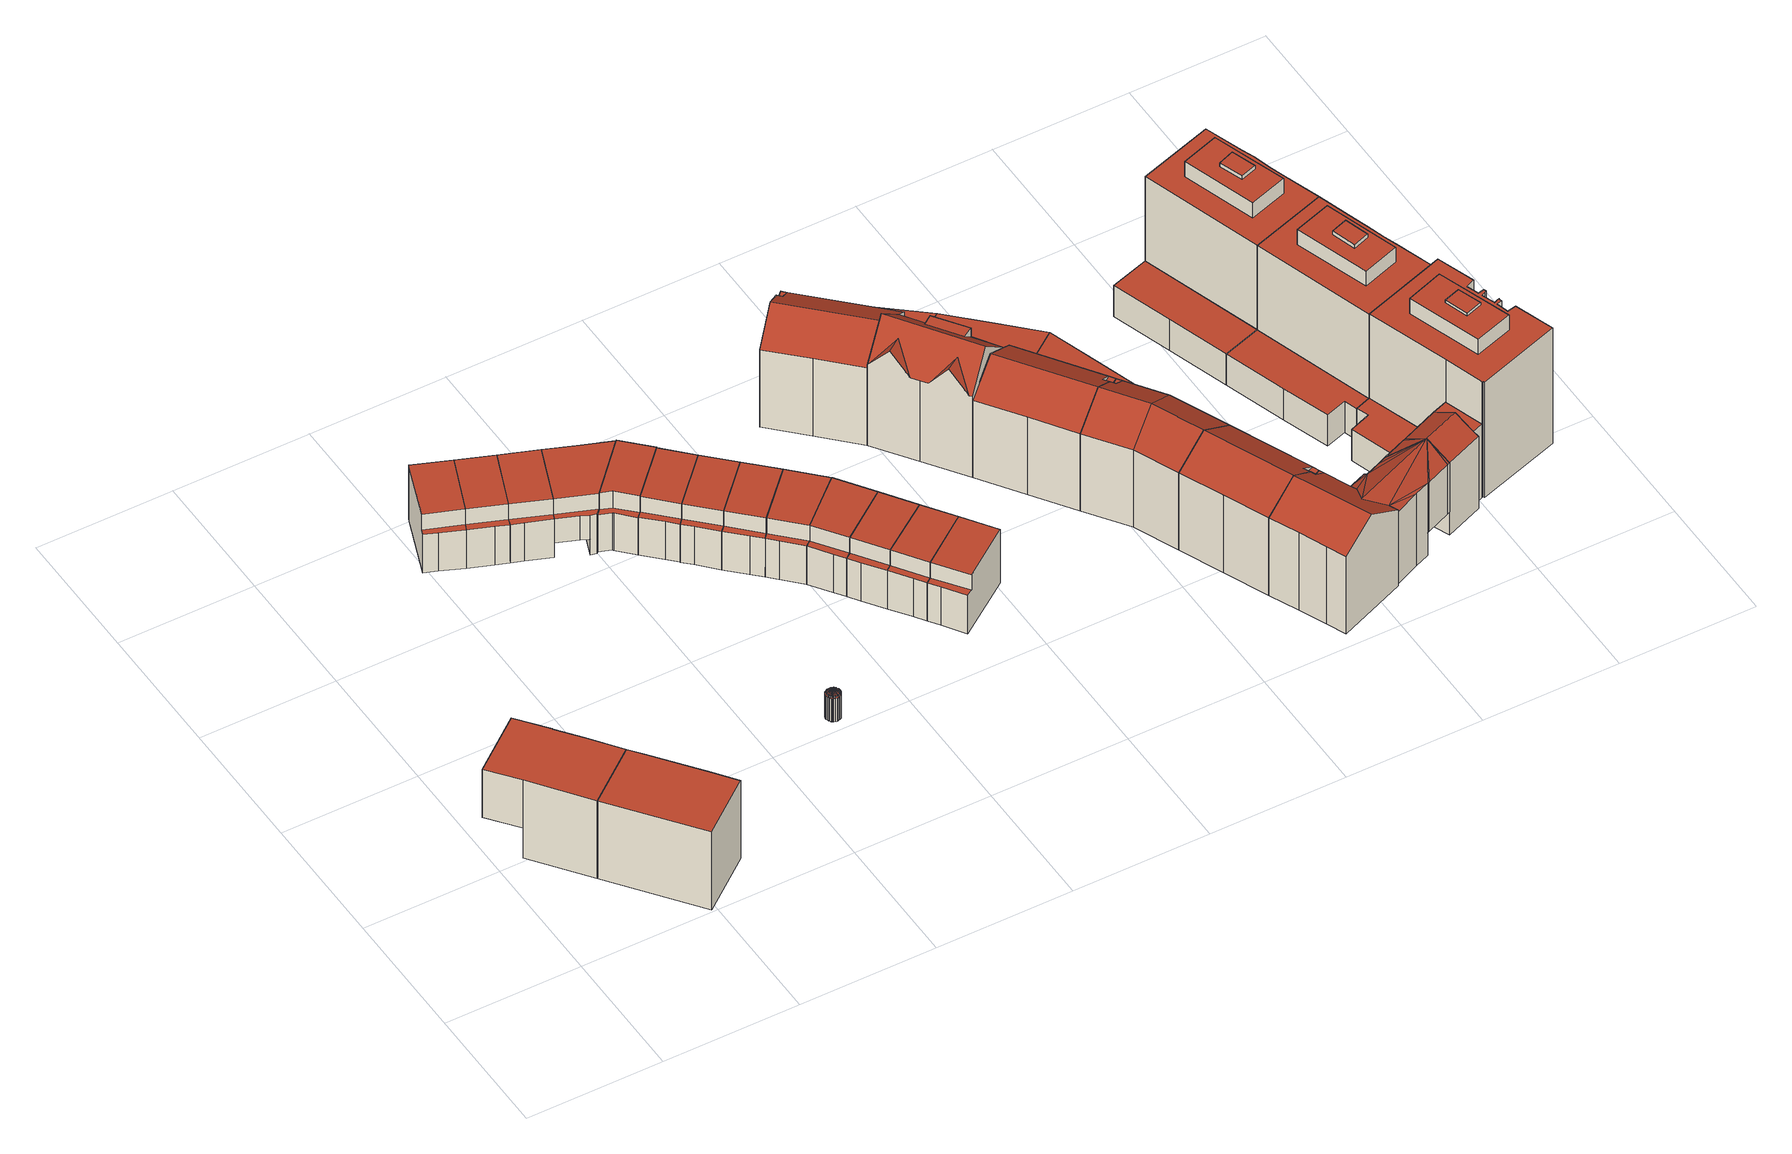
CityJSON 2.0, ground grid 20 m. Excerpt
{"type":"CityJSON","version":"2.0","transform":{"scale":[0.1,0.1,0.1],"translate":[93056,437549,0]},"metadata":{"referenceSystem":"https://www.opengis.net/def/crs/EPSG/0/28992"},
"CityObjects":{
"building1":{"type":"Building","attributes":{"measuredHeight":13.64,"yearOfConstruction":1955,"LAAGSTE_BOUWLAAG":"-1","AANTAL_BOUWLAGEN":"5","AANTAL_ADRESSEN":"7","WIJK":"Rotterdam Centrum","PANDSOORT":"Tussenpand","BUURT":"Stadsdriehoek","HOOGSTE_BOUWLAAG":"3"},"address":[{"CountryName":"Nederland","LocalityName":"Rotterdam","ThoroughfareNumber":"22-24","ThoroughfareName":"Botersloot","PostalCode":"3011HG"}],"geometry":[{"type":"Solid","lod":"2","boundaries":[[[[0,1,2,3]],[[4,5,6,7]],[[1,8,6,5,9]],[[9,10,2,1]],[[3,2,10,11]],[[12,8,1,0]],[[13,14,12,0,15]],[[7,16,17,4]],[[16,14,13,17]],[[0,3,11,15]],[[13,15,11,10,9,5,4,17]],[[8,12,14,16,7,6]]]],"semantics":{"surfaces":[{"type":"OuterCeilingSurface"},{"type":"WallSurface"},{"type":"RoofSurface"},{"type":"GroundSurface"}],"values":[[0,1,1,1,1,1,1,1,1,1,2,3]]}}]},
"building2":{"type":"Building","attributes":{"measuredHeight":13.65,"yearOfConstruction":1955,"LAAGSTE_BOUWLAAG":"-1","AANTAL_BOUWLAGEN":"5","AANTAL_ADRESSEN":"10","WIJK":"Rotterdam Centrum","PANDSOORT":"Kop van een rij","BUURT":"Stadsdriehoek","HOOGSTE_BOUWLAAG":"3"},"address":[{"CountryName":"Nederland","LocalityName":"Rotterdam","ThoroughfareNumber":"26-28","ThoroughfareName":"Botersloot","PostalCode":"3011HG"}],"geometry":[{"type":"Solid","lod":"2","boundaries":[[[[6,7,18,19,20,21]],[[22,23,21,20]],[[23,5,6,21]],[[7,6,5,4]],[[20,19,24,22]],[[19,18,25,24]],[[18,7,4,25]],[[22,24,25,4,5,23]]]],"semantics":{"surfaces":[{"type":"GroundSurface"},{"type":"WallSurface"},{"type":"RoofSurface"}],"values":[[0,1,1,1,1,1,1,2]]}}]},
"building3":{"type":"Building","attributes":{"measuredHeight":9.38,"yearOfConstruction":1954,"LAAGSTE_BOUWLAAG":"-1","AANTAL_BOUWLAGEN":"4","AANTAL_ADRESSEN":"2","WIJK":"Rotterdam Centrum","PANDSOORT":"Tussenpand","BUURT":"Stadsdriehoek","HOOGSTE_BOUWLAAG":"2"},"address":[{"CountryName":"Nederland","LocalityName":"Rotterdam","ThoroughfareNumber":"29-29","ThoroughfareName":"Pannekoekstraat","PostalCode":"3011LC"}],"geometry":[{"type":"Solid","lod":"2","boundaries":[[[[26,27,28,29,30,31]],[[32,33,34,35]],[[28,32,35,29]],[[30,36,37,31]],[[38,39,40,34,33,41]],[[36,40,39,37]],[[26,38,41,27]],[[26,31,37,39,38]],[[41,33,32,28,27]],[[36,30,29,35,34,40]]]],"semantics":{"surfaces":[{"type":"WallSurface"},{"type":"RoofSurface"},{"type":"GroundSurface"}],"values":[[0,0,0,0,0,0,0,1,1,2]]}}]},
"building4":{"type":"Building","attributes":{"measuredHeight":9.39,"yearOfConstruction":1954,"LAAGSTE_BOUWLAAG":"-1","AANTAL_BOUWLAGEN":"4","AANTAL_ADRESSEN":"2","WIJK":"Rotterdam Centrum","PANDSOORT":"Tussenpand","BUURT":"Stadsdriehoek","HOOGSTE_BOUWLAAG":"2"},"address":[{"CountryName":"Nederland","LocalityName":"Rotterdam","ThoroughfareNumber":"31-31","ThoroughfareName":"Pannekoekstraat","PostalCode":"3011LC"}],"geometry":[{"type":"Solid","lod":"2","boundaries":[[[[42,28,29,43]],[[44,42,43,45]],[[46,47,44,45,48,49]],[[26,31,30,29,28,27]],[[48,30,31,49]],[[46,26,27,47]],[[27,28,42,44,47]],[[49,31,26,46]],[[43,29,30,48,45]]]],"semantics":{"surfaces":[{"type":"WallSurface"},{"type":"RoofSurface"},{"type":"GroundSurface"}],"values":[[0,0,0,0,0,0,1,1,2]]}}]},
"building5":{"type":"Building","attributes":{"measuredHeight":9.4,"yearOfConstruction":1954,"LAAGSTE_BOUWLAAG":"-1","AANTAL_BOUWLAGEN":"4","AANTAL_ADRESSEN":"2","WIJK":"Rotterdam Centrum","PANDSOORT":"Tussenpand","BUURT":"Stadsdriehoek","HOOGSTE_BOUWLAAG":"2"},"address":[{"CountryName":"Nederland","LocalityName":"Rotterdam","ThoroughfareNumber":"33-33","ThoroughfareName":"Pannekoekstraat","PostalCode":"3011LC"}],"geometry":[{"type":"Solid","lod":"2","boundaries":[[[[50,51,52,53,54,55]],[[56,44,45,57]],[[51,56,57,52]],[[53,48,49,54]],[[46,49,48,45,44,47]],[[55,46,47,50]],[[54,49,46,55]],[[44,56,51,50,47]],[[48,53,52,57,45]]]],"semantics":{"surfaces":[{"type":"WallSurface"},{"type":"RoofSurface"},{"type":"GroundSurface"}],"values":[[0,0,0,0,0,0,1,1,2]]}}]},
"building6":{"type":"Building","attributes":{"measuredHeight":4.77,"yearOfConstruction":2014,"LAAGSTE_BOUWLAAG":"0","AANTAL_BOUWLAGEN":"1","AANTAL_ADRESSEN":"1","WIJK":"Rotterdam Centrum","PANDSOORT":"Vrijstaand","BUURT":"Stadsdriehoek","HOOGSTE_BOUWLAAG":"0"},"address":[{"CountryName":"Nederland","LocalityName":"Rotterdam","ThoroughfareNumber":"29","ThoroughfareName":"Prinsenhof","PostalCode":"3011HR"}],"geometry":[{"type":"Solid","lod":"2","boundaries":[[[[58,59,60,61]],[[62,63,64,65]],[[66,67,68,69]],[[70,71,72,73]],[[71,74,75,72]],[[76,77,78,79]],[[80,81,82,83]],[[84,76,79,85]],[[86,87,88,89]],[[90,91,92,93]],[[94,95,96,97]],[[95,98,99,96]],[[100,101,102,103]],[[104,105,106,107]],[[108,109,110,111]],[[112,113,114,115]],[[116,117,118,119]],[[120,121,122,123]],[[124,108,111,125]],[[126,127,128,129]],[[130,131,132,133]],[[134,135,136,137]],[[135,138,139,136]],[[138,140,141,139]],[[140,142,143,141]],[[113,144,145,114]],[[101,116,119,102]],[[127,100,103,128]],[[117,134,137,118]],[[144,126,129,145]],[[146,120,123,147]],[[148,149,150,151]],[[149,143,142,150]],[[121,112,115,122]],[[152,148,151,153]],[[154,155,156,157]],[[158,159,160,161]],[[162,163,164,165]],[[159,166,167,160]],[[168,158,161,169]],[[170,168,169,171]],[[163,172,173,164]],[[109,130,133,110]],[[155,174,175,156]],[[105,124,125,106]],[[59,94,97,60]],[[98,104,107,99]],[[176,70,73,177]],[[131,178,179,132]],[[180,86,89,181]],[[87,182,183,88]],[[184,58,61,185]],[[91,180,181,92]],[[74,186,187,75]],[[81,84,85,82]],[[188,90,93,189]],[[178,62,65,179]],[[67,176,177,68]],[[182,184,185,183]],[[190,80,83,191]],[[186,188,189,187]],[[63,190,191,64]],[[77,66,69,78]],[[147,192,193,146]],[[192,162,165,193]],[[194,152,153,195]],[[196,197,198,199]],[[174,194,195,175]],[[166,154,157,167]],[[197,200,201,198]],[[200,170,171,201]],[[172,196,199,173]],[[115,114,202]],[[137,136,202]],[[119,118,202]],[[128,103,202]],[[129,128,202]],[[114,145,202]],[[162,192,202]],[[103,102,202]],[[139,141,202]],[[141,143,202]],[[122,115,202]],[[147,123,202]],[[136,139,202]],[[145,129,202]],[[118,137,202]],[[191,83,82,85,79,78,69,68,177,73,72,75,187,189,93,92,181,89,88,183,185,61,60,97,96,99,107,106,125,111,110,133,132,179,65,64],[142,140,138,135,134,117,116,101,100,127,126,144,113,112,121,120,146,193,165,164,173,199,198,201,171,169,161,160,167,157,156,175,195,153,151,150]],[[102,119,202]],[[149,148,202]],[[197,196,202]],[[192,147,202]],[[163,162,202]],[[172,163,202]],[[196,172,202]],[[194,174,202]],[[123,122,202]],[[148,152,202]],[[152,194,202]],[[174,155,202]],[[155,154,202]],[[154,166,202]],[[200,197,202]],[[159,158,202]],[[168,170,202]],[[158,168,202]],[[166,159,202]],[[170,200,202]],[[143,149,202]],[[95,94,59,58,184,182,87,86,180,91,90,188,186,74,71,70,176,67,66,77,76,84,81,80,190,63,62,178,131,130,109,108,124,105,104,98]]]],"semantics":{"surfaces":[{"type":"WallSurface"},{"type":"RoofSurface"},{"type":"GroundSurface"}],"values":[[0,0,0,0,0,0,0,0,0,0,0,0,0,0,0,0,0,0,0,0,0,0,0,0,0,0,0,0,0,0,0,0,0,0,0,0,0,0,0,0,0,0,0,0,0,0,0,0,0,0,0,0,0,0,0,0,0,0,0,0,0,0,0,0,0,0,0,0,0,0,0,0,1,1,1,1,1,1,1,1,1,1,1,1,1,1,1,1,1,1,1,1,1,1,1,1,1,1,1,1,1,1,1,1,1,1,1,1,1,2]]}}]},
"building7":{"type":"Building","attributes":{"measuredHeight":9.79,"yearOfConstruction":1954,"LAAGSTE_BOUWLAAG":"-1","AANTAL_BOUWLAGEN":"4","AANTAL_ADRESSEN":"2","WIJK":"Rotterdam Centrum","PANDSOORT":"Tussenpand","BUURT":"Stadsdriehoek","HOOGSTE_BOUWLAAG":"2"},"address":[{"CountryName":"Nederland","LocalityName":"Rotterdam","ThoroughfareNumber":"35-37","ThoroughfareName":"Pannekoekstraat","PostalCode":"3011LC"}],"geometry":[{"type":"Solid","lod":"2","boundaries":[[[[203,204,205,206,207,208]],[[209,210,207,206]],[[50,55,54,205,204]],[[51,50,204,203]],[[211,212,213,214,215,216]],[[213,209,206,217,214]],[[54,217,206,205]],[[207,210,212,211,218]],[[218,219,208,207]],[[219,51,203,208]],[[50,216,215,55]],[[219,218,211,216,50,51]],[[54,55,215,214,217]],[[210,209,213,212]]]],"semantics":{"surfaces":[{"type":"OuterCeilingSurface"},{"type":"WallSurface"},{"type":"RoofSurface"},{"type":"GroundSurface"}],"values":[[0,1,1,1,1,1,1,1,1,1,1,2,2,3]]}}]},
"building8":{"type":"Building","attributes":{"measuredHeight":9.39,"yearOfConstruction":1954,"LAAGSTE_BOUWLAAG":"-1","AANTAL_BOUWLAGEN":"4","AANTAL_ADRESSEN":"1","WIJK":"Rotterdam Centrum","PANDSOORT":"Tussenpand","BUURT":"Stadsdriehoek","HOOGSTE_BOUWLAAG":"2"},"address":[{"CountryName":"Nederland","LocalityName":"Rotterdam","ThoroughfareNumber":"37B","ThoroughfareName":"Pannekoekstraat","PostalCode":"3011LC"}],"geometry":[{"type":"Solid","lod":"2","boundaries":[[[[220,221,222,223,224,225]],[[226,227,228,229]],[[221,226,229,222]],[[223,230,231,224]],[[227,232,233,228]],[[234,235,236,237]],[[235,231,230,233,232,236]],[[225,234,237,220]],[[220,237,236,232,227,226,221]],[[234,225,224,231,235]],[[229,228,233,230,223,222]]]],"semantics":{"surfaces":[{"type":"WallSurface"},{"type":"RoofSurface"},{"type":"GroundSurface"}],"values":[[0,0,0,0,0,0,0,0,1,1,2]]}}]},
"building9":{"type":"Building","attributes":{"measuredHeight":9.32,"yearOfConstruction":1954,"LAAGSTE_BOUWLAAG":"-1","AANTAL_BOUWLAGEN":"4","AANTAL_ADRESSEN":"2","WIJK":"Rotterdam Centrum","PANDSOORT":"Tussenpand","BUURT":"Stadsdriehoek","HOOGSTE_BOUWLAAG":"2"},"address":[{"CountryName":"Nederland","LocalityName":"Rotterdam","ThoroughfareNumber":"39-39","ThoroughfareName":"Pannekoekstraat","PostalCode":"3011LC"}],"geometry":[{"type":"Solid","lod":"2","boundaries":[[[[238,239,223,222,240,241]],[[242,243,244,245,246,247]],[[248,240,222,249]],[[243,248,249,244]],[[245,223,239,246]],[[247,238,241,242]],[[239,238,247,246]],[[241,240,248,243,242]],[[223,245,244,249,222]]]],"semantics":{"surfaces":[{"type":"WallSurface"},{"type":"RoofSurface"},{"type":"GroundSurface"}],"values":[[0,0,0,0,0,0,1,1,2]]}}]},
"building10":{"type":"Building","attributes":{"measuredHeight":9.36,"yearOfConstruction":1954,"LAAGSTE_BOUWLAAG":"-1","AANTAL_BOUWLAGEN":"4","AANTAL_ADRESSEN":"2","WIJK":"Rotterdam Centrum","PANDSOORT":"Tussenpand","BUURT":"Stadsdriehoek","HOOGSTE_BOUWLAAG":"2"},"address":[{"CountryName":"Nederland","LocalityName":"Rotterdam","ThoroughfareNumber":"41-41","ThoroughfareName":"Pannekoekstraat","PostalCode":"3011LC"}],"geometry":[{"type":"Solid","lod":"2","boundaries":[[[[250,251,252,253,254,255]],[[255,247,242,250]],[[256,243,257,258]],[[251,256,258,252]],[[242,247,246,259,257,243]],[[253,259,246,254]],[[246,247,255,254]],[[256,251,250,242,243]],[[259,253,252,258,257]]]],"semantics":{"surfaces":[{"type":"WallSurface"},{"type":"RoofSurface"},{"type":"GroundSurface"}],"values":[[0,0,0,0,0,0,1,1,2]]}}]},
"building11":{"type":"Building","attributes":{"measuredHeight":9.36,"yearOfConstruction":1954,"LAAGSTE_BOUWLAAG":"-1","AANTAL_BOUWLAGEN":"4","AANTAL_ADRESSEN":"2","WIJK":"Rotterdam Centrum","PANDSOORT":"Tussenpand","BUURT":"Stadsdriehoek","HOOGSTE_BOUWLAAG":"2"},"address":[{"CountryName":"Nederland","LocalityName":"Rotterdam","ThoroughfareNumber":"43-43","ThoroughfareName":"Pannekoekstraat","PostalCode":"3011LC"}],"geometry":[{"type":"Solid","lod":"2","boundaries":[[[[260,261,262,263,264,265]],[[266,251,252,267]],[[261,266,267,262]],[[265,255,250,260]],[[263,253,254,264]],[[255,254,253,252,251,250]],[[250,251,266,261,260]],[[254,255,265,264]],[[253,263,262,267,252]]]],"semantics":{"surfaces":[{"type":"WallSurface"},{"type":"RoofSurface"},{"type":"GroundSurface"}],"values":[[0,0,0,0,0,0,1,1,2]]}}]},
"building12":{"type":"Building","attributes":{"measuredHeight":9.37,"yearOfConstruction":1954,"LAAGSTE_BOUWLAAG":"-1","AANTAL_BOUWLAGEN":"4","AANTAL_ADRESSEN":"2","WIJK":"Rotterdam Centrum","PANDSOORT":"Tussenpand","BUURT":"Stadsdriehoek","HOOGSTE_BOUWLAAG":"2"},"address":[{"CountryName":"Nederland","LocalityName":"Rotterdam","ThoroughfareNumber":"45-45","ThoroughfareName":"Pannekoekstraat","PostalCode":"3011LC"}],"geometry":[{"type":"Solid","lod":"2","boundaries":[[[[265,264,263,262,261,260]],[[268,261,262,269]],[[270,268,269,271]],[[272,263,264,273]],[[274,265,260,275]],[[273,274,275,270,271,272]],[[264,265,274,273]],[[260,261,268,270,275]],[[263,272,271,269,262]]]],"semantics":{"surfaces":[{"type":"WallSurface"},{"type":"RoofSurface"},{"type":"GroundSurface"}],"values":[[0,0,0,0,0,0,1,1,2]]}}]},
"building13":{"type":"Building","attributes":{"measuredHeight":9.35,"yearOfConstruction":1954,"LAAGSTE_BOUWLAAG":"-1","AANTAL_BOUWLAGEN":"4","AANTAL_ADRESSEN":"2","WIJK":"Rotterdam Centrum","PANDSOORT":"Tussenpand","BUURT":"Stadsdriehoek","HOOGSTE_BOUWLAAG":"2"},"address":[{"CountryName":"Nederland","LocalityName":"Rotterdam","ThoroughfareNumber":"47-47","ThoroughfareName":"Pannekoekstraat","PostalCode":"3011LC"}],"geometry":[{"type":"Solid","lod":"2","boundaries":[[[[274,273,272,271,270,275]],[[276,274,275,277]],[[278,272,273,279]],[[280,270,271,281]],[[282,280,281,283]],[[277,282,283,284,285,276]],[[284,278,279,285]],[[275,270,280,282,277]],[[285,279,273,274,276]],[[278,284,283,281,271,272]]]],"semantics":{"surfaces":[{"type":"WallSurface"},{"type":"RoofSurface"},{"type":"GroundSurface"}],"values":[[0,0,0,0,0,0,0,1,1,2]]}}]},
"building14":{"type":"Building","attributes":{"measuredHeight":9.36,"yearOfConstruction":1954,"LAAGSTE_BOUWLAAG":"-1","AANTAL_BOUWLAGEN":"4","AANTAL_ADRESSEN":"2","WIJK":"Rotterdam Centrum","PANDSOORT":"Tussenpand","BUURT":"Stadsdriehoek","HOOGSTE_BOUWLAAG":"2"},"address":[{"CountryName":"Nederland","LocalityName":"Rotterdam","ThoroughfareNumber":"49-49","ThoroughfareName":"Pannekoekstraat","PostalCode":"3011LC"}],"geometry":[{"type":"Solid","lod":"2","boundaries":[[[[276,285,284,283,282,277]],[[286,282,283,287]],[[288,286,287,289]],[[290,284,285,291]],[[292,276,277,293]],[[291,292,293,288,289,290]],[[285,276,292,291]],[[286,288,293,277,282]],[[284,290,289,287,283]]]],"semantics":{"surfaces":[{"type":"WallSurface"},{"type":"RoofSurface"},{"type":"GroundSurface"}],"values":[[0,0,0,0,0,0,1,1,2]]}}]},
"building15":{"type":"Building","attributes":{"measuredHeight":9.38,"yearOfConstruction":1954,"LAAGSTE_BOUWLAAG":"-1","AANTAL_BOUWLAGEN":"4","AANTAL_ADRESSEN":"2","WIJK":"Rotterdam Centrum","PANDSOORT":"Tussenpand","BUURT":"Stadsdriehoek","HOOGSTE_BOUWLAAG":"2"},"address":[{"CountryName":"Nederland","LocalityName":"Rotterdam","ThoroughfareNumber":"51-51","ThoroughfareName":"Pannekoekstraat","PostalCode":"3011LC"}],"geometry":[{"type":"Solid","lod":"2","boundaries":[[[[294,290,291,295]],[[296,288,289,297]],[[298,296,297,299]],[[289,288,293,292,291,290]],[[295,300,301,298,299,294]],[[300,292,293,301]],[[291,292,300,295]],[[296,298,301,293,288]],[[290,294,299,297,289]]]],"semantics":{"surfaces":[{"type":"WallSurface"},{"type":"RoofSurface"},{"type":"GroundSurface"}],"values":[[0,0,0,0,0,0,1,1,2]]}}]},
"building16":{"type":"Building","attributes":{"measuredHeight":9.38,"yearOfConstruction":1954,"LAAGSTE_BOUWLAAG":"-1","AANTAL_BOUWLAGEN":"4","AANTAL_ADRESSEN":"2","WIJK":"Rotterdam Centrum","PANDSOORT":"Kop van een rij","BUURT":"Stadsdriehoek","HOOGSTE_BOUWLAAG":"2"},"address":[{"CountryName":"Nederland","LocalityName":"Rotterdam","ThoroughfareNumber":"53-53","ThoroughfareName":"Pannekoekstraat","PostalCode":"3011LC"}],"geometry":[{"type":"Solid","lod":"2","boundaries":[[[[302,294,295,303]],[[304,298,299,305]],[[306,304,305,307]],[[308,300,301,309]],[[303,308,309,306,307,302]],[[299,298,301,300,295,294]],[[301,298,304,306,309]],[[295,300,308,303]],[[294,302,307,305,299]]]],"semantics":{"surfaces":[{"type":"WallSurface"},{"type":"RoofSurface"},{"type":"GroundSurface"}],"values":[[0,0,0,0,0,0,1,1,2]]}}]},
"building17":{"type":"Building","attributes":{"measuredHeight":16.68,"yearOfConstruction":1953,"LAAGSTE_BOUWLAAG":"-1","AANTAL_BOUWLAGEN":"5","AANTAL_ADRESSEN":"8","WIJK":"Rotterdam Centrum","PANDSOORT":"Tussenpand","BUURT":"Stadsdriehoek","HOOGSTE_BOUWLAAG":"3"},"address":[{"CountryName":"Nederland","LocalityName":"Rotterdam","ThoroughfareNumber":"42-44","ThoroughfareName":"Pannekoekstraat","PostalCode":"3011LH"}],"children":["building17-1","building17-2"]},
"building17-1":{"type":"BuildingPart","parents":["building17"],"geometry":[{"type":"Solid","lod":"2","boundaries":[[[[310,311,312,313]],[[314,312,311,315]],[[316,317,318,319]],[[320,314,315,321]],[[319,320,321,316]],[[316,321,315,311,310,317]],[[313,312,314,320,319,318]],[[317,310,313,318]]]],"semantics":{"surfaces":[{"type":"ClosureSurface"},{"type":"WallSurface"},{"type":"RoofSurface"},{"type":"GroundSurface"}],"values":[[0,1,1,1,1,2,3,0]]}}]},
"building17-2":{"type":"BuildingPart","parents":["building17"],"geometry":[{"type":"Solid","lod":"2","boundaries":[[[[322,318,317,323,324,325]],[[326,327,328]],[[317,310,326,323]],[[310,311,329,326]],[[329,311,312,330,331,332,333,334]],[[335,331,330,336]],[[325,335,336,322]],[[327,334,333,328]],[[326,328,333,332,324,323]],[[335,325,324,332,331]],[[329,334,327,326]],[[330,312,313,318,322,336]],[[318,313,310,317]],[[313,312,311,310]]]],"semantics":{"surfaces":[{"type":"WallSurface"},{"type":"RoofSurface"},{"type":"GroundSurface"},{"type":"ClosureSurface"}],"values":[[0,0,0,0,0,0,0,0,1,1,1,2,3,3]]}}]},
"building18":{"type":"Building","attributes":{"measuredHeight":19.31,"yearOfConstruction":1951,"LAAGSTE_BOUWLAAG":"-1","AANTAL_BOUWLAGEN":"6","AANTAL_ADRESSEN":"7","WIJK":"Rotterdam Centrum","PANDSOORT":"Tussenpand","BUURT":"Stadsdriehoek","HOOGSTE_BOUWLAAG":"4"},"address":[{"CountryName":"Nederland","LocalityName":"Rotterdam","ThoroughfareNumber":"46-48","ThoroughfareName":"Pannekoekstraat","PostalCode":"3011LH"}],"children":["building18-1","building18-2","building18-3"]},
"building18-1":{"type":"BuildingPart","parents":["building18"],"geometry":[{"type":"Solid","lod":"2","boundaries":[[[[337,338,339,340]],[[341,342,343]],[[343,342,344]],[[319,318,317,316]],[[340,345,346,337]],[[345,319,316,346]],[[347,348,349]],[[348,350,349]],[[348,343,344,350]],[[349,350,338,337,346,316,317,344,342,341,347]],[[347,341,343,348]],[[351,318,319,345,340,339,352]],[[338,350,352,339]],[[350,344,351,352]],[[344,317,318,351]]]],"semantics":{"surfaces":[{"type":"WallSurface"},{"type":"RoofSurface"},{"type":"GroundSurface"},{"type":"ClosureSurface"}],"values":[[0,0,0,0,0,0,0,0,1,1,1,2,3,3,3]]}}]},
"building18-2":{"type":"BuildingPart","parents":["building18"],"geometry":[{"type":"Solid","lod":"2","boundaries":[[[[353,317,318,354,355]],[[356,357,339,338,358]],[[344,317,353,359]],[[338,350,360,358]],[[350,344,359,360]],[[359,353,355,361,362,356,358,360]],[[339,357,363,364,354,318,351,352]],[[362,361,364,363]],[[361,355,354,364]],[[356,362,363,357]],[[339,352,350,338]],[[352,351,344,350]],[[351,318,317,344]]]],"semantics":{"surfaces":[{"type":"WallSurface"},{"type":"RoofSurface"},{"type":"GroundSurface"},{"type":"ClosureSurface"}],"values":[[0,0,0,0,0,1,2,3,3,3,3,3,3]]}}]},
"building18-3":{"type":"BuildingPart","parents":["building18"],"geometry":[{"type":"Solid","lod":"2","boundaries":[[[[365,366,367]],[[368,369,370,355,354,322]],[[371,372,373,374,375,376,377]],[[372,378,379,368,322,373]],[[380,381,362,361,366,365]],[[361,355,370,366]],[[356,362,381,382]],[[380,383,381]],[[356,382,384,375,374,357]],[[371,385,376,375,384,369,368,386,378,372]],[[383,367,366,370,369,384,382,381]],[[385,377,376]],[[386,379,378]],[[380,365,367,383]],[[386,368,379]],[[385,371,377]],[[322,354,364,363,357,374,373]],[[364,354,355,361]],[[357,363,362,356]],[[363,364,361,362]]]],"semantics":{"surfaces":[{"type":"WallSurface"},{"type":"RoofSurface"},{"type":"GroundSurface"},{"type":"ClosureSurface"}],"values":[[0,0,0,0,0,0,0,0,0,1,1,1,1,1,1,1,2,3,3,3]]}}]},
"building19":{"type":"Building","attributes":{"measuredHeight":16.82,"yearOfConstruction":1954,"LAAGSTE_BOUWLAAG":"-1","AANTAL_BOUWLAGEN":"5","AANTAL_ADRESSEN":"7","WIJK":"Rotterdam Centrum","PANDSOORT":"Tussenpand","BUURT":"Stadsdriehoek","HOOGSTE_BOUWLAAG":"3"},"address":[{"CountryName":"Nederland","LocalityName":"Rotterdam","ThoroughfareNumber":"50-52","ThoroughfareName":"Pannekoekstraat","PostalCode":"3011LH"}],"children":["building19-1","building19-2"]},
"building19-1":{"type":"BuildingPart","parents":["building19"],"geometry":[{"type":"Solid","lod":"2","boundaries":[[[[387,338,388,389]],[[390,387,389,391]],[[392,393,394,395]],[[390,391,392,395,396,397,398,399]],[[400,401,388,338,339,374]],[[402,400,374,403]],[[397,402,403,398]],[[389,394,393]],[[401,396,395,394,389,388]],[[397,396,401,400,402]],[[389,393,392,391]],[[403,374,339,404,399,398]],[[404,339,338,387]],[[399,404,387,390]]]],"semantics":{"surfaces":[{"type":"WallSurface"},{"type":"RoofSurface"},{"type":"GroundSurface"},{"type":"ClosureSurface"}],"values":[[0,0,0,0,0,0,0,0,1,1,1,2,3,3]]}}]},
"building19-2":{"type":"BuildingPart","parents":["building19"],"geometry":[{"type":"Solid","lod":"2","boundaries":[[[[390,387,404,399]],[[405,340,337,406]],[[407,405,406,408]],[[340,339,338,337]],[[408,390,399,407]],[[408,406,337,338,387,390]],[[340,405,407,399,404,339]],[[387,338,339,404]]]],"semantics":{"surfaces":[{"type":"ClosureSurface"},{"type":"WallSurface"},{"type":"RoofSurface"},{"type":"GroundSurface"}],"values":[[0,1,1,1,1,2,3,0]]}}]},
"building20":{"type":"Building","attributes":{"measuredHeight":16.84,"yearOfConstruction":1954,"LAAGSTE_BOUWLAAG":"-1","AANTAL_BOUWLAGEN":"5","AANTAL_ADRESSEN":"7","WIJK":"Rotterdam Centrum","PANDSOORT":"Tussenpand","BUURT":"Stadsdriehoek","HOOGSTE_BOUWLAAG":"3"},"address":[{"CountryName":"Nederland","LocalityName":"Rotterdam","ThoroughfareNumber":"54-56","ThoroughfareName":"Pannekoekstraat","PostalCode":"3011LJ"}],"children":["building20-1","building20-2"]},
"building20-1":{"type":"BuildingPart","parents":["building20"],"geometry":[{"type":"Solid","lod":"2","boundaries":[[[[409,410,411,412]],[[407,399,390,408]],[[413,407,408,414]],[[412,413,414,409]],[[410,409,414,408,390,415,416]],[[417,399,407,413,412,411,418]],[[416,415,417,418]],[[410,416,418,411]],[[415,390,399,417]]]],"semantics":{"surfaces":[{"type":"WallSurface"},{"type":"RoofSurface"},{"type":"GroundSurface"},{"type":"ClosureSurface"}],"values":[[0,0,0,0,1,2,3,3,3]]}}]},
"building20-2":{"type":"BuildingPart","parents":["building20"],"geometry":[{"type":"Solid","lod":"2","boundaries":[[[[411,410,419,420,421,422]],[[391,390,399,398,397,396,395,392]],[[423,397,398,424]],[[410,416,425,419]],[[421,423,424,422]],[[426,392,395,427]],[[428,425,416,415]],[[415,390,391,428]],[[426,427,428]],[[427,395,396,429,425,428]],[[396,397,423,429]],[[425,429,420,419]],[[429,423,421,420]],[[391,392,426,428]],[[417,418,411,422,424,398,399]],[[418,417,415,416]],[[417,399,390,415]],[[411,418,416,410]]]],"semantics":{"surfaces":[{"type":"WallSurface"},{"type":"RoofSurface"},{"type":"GroundSurface"},{"type":"ClosureSurface"}],"values":[[0,0,0,0,0,0,0,0,0,1,1,1,1,1,2,3,3,3]]}}]},
"building21":{"type":"Building","attributes":{"measuredHeight":16.85,"yearOfConstruction":1954,"LAAGSTE_BOUWLAAG":"-1","AANTAL_BOUWLAGEN":"5","AANTAL_ADRESSEN":"8","WIJK":"Rotterdam Centrum","PANDSOORT":"Tussenpand","BUURT":"Stadsdriehoek","HOOGSTE_BOUWLAAG":"3"},"address":[{"CountryName":"Nederland","LocalityName":"Rotterdam","ThoroughfareNumber":"58-60","ThoroughfareName":"Pannekoekstraat","PostalCode":"3011LJ"}],"children":["building21-1","building21-2"]},
"building21-1":{"type":"BuildingPart","parents":["building21"],"geometry":[{"type":"Solid","lod":"2","boundaries":[[[[430,431,432,433,434,435,436,437]],[[438,410,419,439]],[[430,438,439,431]],[[440,421,422,441]],[[435,440,441,436]],[[421,420,419,410,411,422]],[[439,442,443]],[[432,443,442,433]],[[435,434,420,421,440]],[[439,443,432,431]],[[420,434,433,442,439,419]],[[441,422,411,444,437,436]],[[444,411,410,438]],[[437,444,438,430]]]],"semantics":{"surfaces":[{"type":"WallSurface"},{"type":"RoofSurface"},{"type":"GroundSurface"},{"type":"ClosureSurface"}],"values":[[0,0,0,0,0,0,0,0,1,1,1,2,3,3]]}}]},
"building21-2":{"type":"BuildingPart","parents":["building21"],"geometry":[{"type":"Solid","lod":"2","boundaries":[[[[438,410,411,444]],[[412,411,410,409]],[[445,430,437,446]],[[447,412,409,448]],[[446,447,448,445]],[[430,445,448,409,410,438]],[[444,411,412,447,446,437]],[[430,438,444,437]]]],"semantics":{"surfaces":[{"type":"ClosureSurface"},{"type":"WallSurface"},{"type":"RoofSurface"},{"type":"GroundSurface"}],"values":[[0,1,1,1,1,2,3,0]]}}]},
"building22":{"type":"Building","attributes":{"measuredHeight":16.85,"yearOfConstruction":1954,"LAAGSTE_BOUWLAAG":"-1","AANTAL_BOUWLAGEN":"5","AANTAL_ADRESSEN":"10","WIJK":"Rotterdam Centrum","PANDSOORT":"Ingesloten hoekpand","BUURT":"Stadsdriehoek","HOOGSTE_BOUWLAAG":"3"},"address":[{"CountryName":"Nederland","LocalityName":"Rotterdam","ThoroughfareNumber":"62-66","ThoroughfareName":"Pannekoekstraat","PostalCode":"3011LJ"}],"children":["building22-1","building22-2"]},
"building22-1":{"type":"BuildingPart","parents":["building22"],"geometry":[{"type":"MultiSurface","lod":"2","boundaries":[[[449,450,451,452,453,454,455,456,457]],[[458,459,460,461]],[[462,453,463,458,461]],[[459,464,465,460]],[[466,467,451,450]],[[467,468,452,451]],[[468,463,453,452]],[[469,470,471]],[[450,449,472,466]],[[449,457,473,472]],[[474,464,475]],[[476,477,478,479,480]],[[479,481,482,480]],[[483,435,436,484]],[[481,483,484,482]],[[470,432,433,471]],[[474,477,476,465,464]],[[485,454,486,487,488]],[[487,489,490,488]],[[455,454,485,491]],[[456,455,491,492]],[[433,432,431,430,437,436,435,434]],[[462,486,454,453]],[[457,456,492,473]],[[493,490,489,494,495]],[[496,497,498]],[[498,497,499,500,469]],[[500,430,431,469]],[[495,499,497,493]],[[479,478,434,435,483,481]],[[475,501,496,498,469,471,433,434,478,477,474]],[[431,432,470,469]],[[472,473,492]],[[472,491,485]],[[472,492,491]],[[472,485,488]],[[472,488,490]],[[490,497,496]],[[490,493,497]],[[490,496,501]],[[472,490,501]],[[463,475,458]],[[458,475,459]],[[459,475,464]],[[472,475,463]],[[472,463,468]],[[467,472,468]],[[466,472,467]],[[472,501,475]],[[486,462,461,460,465,476,480,482,502,436,437,503,504,494,489,487]],[[494,504,499,495]],[[504,503,500,499]],[[503,437,430,500]]],"semantics":{"surfaces":[{"type":"OuterCeilingSurface"},{"type":"WallSurface"},{"type":"RoofSurface"},{"type":"GroundSurface"},{"type":"ClosureSurface"}],"values":[0,1,1,1,1,1,1,1,1,1,1,1,1,1,1,1,1,1,1,1,1,1,1,1,1,1,1,1,1,2,2,2,2,2,2,2,2,2,2,2,2,2,2,2,2,2,2,2,2,3,4,4,4]}}]},
"building22-2":{"type":"BuildingPart","parents":["building22"],"geometry":[{"type":"Solid","lod":"2","boundaries":[[[[495,499,504,494]],[[494,505,506,495]],[[505,446,445,506]],[[446,437,430,445]],[[495,506,445,430,500,499]],[[503,437,446,505,494,504]],[[500,430,437,503]],[[499,500,503,504]]]],"semantics":{"surfaces":[{"type":"ClosureSurface"},{"type":"WallSurface"},{"type":"RoofSurface"},{"type":"GroundSurface"}],"values":[[0,1,1,1,2,3,0,0]]}}]},
"building23":{"type":"Building","attributes":{"measuredHeight":23.29,"yearOfConstruction":1956,"LAAGSTE_BOUWLAAG":"-1","AANTAL_BOUWLAGEN":"9","AANTAL_ADRESSEN":"14","WIJK":"Rotterdam Centrum","PANDSOORT":"Tussenpand","BUURT":"Stadsdriehoek","HOOGSTE_BOUWLAAG":"6"},"address":[{"CountryName":"Nederland","LocalityName":"Rotterdam","ThoroughfareNumber":"55","ThoroughfareName":"Mariniersweg","PostalCode":"3011NE"}],"children":["building23-1","building23-2"]},
"building23-1":{"type":"BuildingPart","parents":["building23"],"geometry":[{"type":"Solid","lod":"2","boundaries":[[[[507,508,509,510]],[[510,511,512,507]],[[508,513,514,509]],[[511,515,516,512]],[[515,514,513,516]],[[511,510,509,514,515]],[[516,513,508,507,512]]]],"semantics":{"surfaces":[{"type":"ClosureSurface"},{"type":"WallSurface"},{"type":"RoofSurface"},{"type":"GroundSurface"}],"values":[[0,1,1,1,1,2,3]]}}]},
"building23-2":{"type":"BuildingPart","parents":["building23"],"geometry":[{"type":"Solid","lod":"2","boundaries":[[[[517,518,519,520,510,507,521]],[[522,523,524,525]],[[526,527,528,529]],[[530,526,529,531]],[[509,532,533,534,535,536,508]],[[527,537,538,528]],[[537,539,540,538]],[[541,540,539,542]],[[542,543,544,541]],[[543,545,546,544]],[[547,548,549,550]],[[550,536,535,547]],[[551,552,553,554]],[[531,555,556,530]],[[548,557,558,546,545,549]],[[548,534,533,557]],[[555,559,560,553,552,556]],[[555,546,558,559]],[[518,553,560,519]],[[561,562,563,564]],[[525,561,564,522]],[[565,566,567,568]],[[569,565,568,570]],[[571,567,566,572]],[[521,551,554,517]],[[520,532,509,510]],[[523,563,562,524]],[[570,571,572,569]],[[555,531,529,528,538,540,541,544,546]],[[557,533,532,520,519,560,559,558],[566,565,569,572]],[[517,554,553,518]],[[564,563,523,522]],[[568,567,571,570],[562,561,525,524]],[[547,535,534,548]],[[543,542,539,537,527,526,530,556,552,551,521,507,508,536,550,549,545]],[[510,509,508,507]]]],"semantics":{"surfaces":[{"type":"WallSurface"},{"type":"RoofSurface"},{"type":"GroundSurface"},{"type":"ClosureSurface"}],"values":[[0,0,0,0,0,0,0,0,0,0,0,0,0,0,0,0,0,0,0,0,0,0,0,0,0,0,0,0,1,1,1,1,1,1,2,3]]}}]},
"building24":{"type":"Building","attributes":{"measuredHeight":23.32,"yearOfConstruction":1956,"LAAGSTE_BOUWLAAG":"-1","AANTAL_BOUWLAGEN":"9","AANTAL_ADRESSEN":"11","WIJK":"Rotterdam Centrum","PANDSOORT":"Tussenpand","BUURT":"Stadsdriehoek","HOOGSTE_BOUWLAAG":"6"},"address":[{"CountryName":"Nederland","LocalityName":"Rotterdam","ThoroughfareNumber":"24","ThoroughfareName":"Halhof","PostalCode":"3011LB"}],"children":["building24-1","building24-2"]},
"building24-1":{"type":"BuildingPart","parents":["building24"],"geometry":[{"type":"Solid","lod":"2","boundaries":[[[[573,574,575,576]],[[577,578,579,580,581,582,583]],[[584,585,586,587]],[[585,588,589,586]],[[590,591,592,593]],[[594,595,596,597]],[[598,599,600,601]],[[599,602,603,600]],[[582,520,510,583]],[[604,521,517,605]],[[595,606,607,596]],[[608,575,574,609]],[[578,590,593,579]],[[610,607,606,611]],[[587,603,602,584]],[[588,612,613,589]],[[614,615,616,617]],[[618,619,620,613,612,621]],[[622,592,591,623,624,625]],[[618,518,519,619]],[[624,613,620,625]],[[580,592,622,581]],[[626,608,609,627]],[[507,510,520,519,518,517,521]],[[597,610,611,594]],[[615,598,601,616]],[[617,624,623,614]],[[627,573,576,626]],[[605,618,621,604]],[[579,593,592,580]],[[617,616,601,600,603,587,586,589,613,624]],[[605,517,518,618]],[[619,519,520,582,581,622,625,620],[606,595,594,611]],[[609,574,573,627]],[[596,607,610,597],[575,608,626,576]],[[598,615,614,623,591,590,578,577,507,521,604,621,612,588,585,584,602,599]],[[583,510,507,577]]]],"semantics":{"surfaces":[{"type":"WallSurface"},{"type":"RoofSurface"},{"type":"GroundSurface"},{"type":"ClosureSurface"}],"values":[[0,0,0,0,0,0,0,0,0,0,0,0,0,0,0,0,0,0,0,0,0,0,0,0,0,0,0,0,0,1,1,1,1,1,1,2,3]]}}]},
"building24-2":{"type":"BuildingPart","parents":["building24"],"geometry":[{"type":"Solid","lod":"2","boundaries":[[[[628,629,630,631]],[[632,628,631,633]],[[629,634,635,630]],[[634,511,512,635]],[[583,632,633,577]],[[507,512,511,510]],[[583,510,511,634,629,628,632]],[[577,633,631,630,635,512,507]],[[577,507,510,583]]]],"semantics":{"surfaces":[{"type":"WallSurface"},{"type":"RoofSurface"},{"type":"GroundSurface"},{"type":"ClosureSurface"}],"values":[[0,0,0,0,0,0,1,2,3]]}}]},
"building25":{"type":"Building","attributes":{"measuredHeight":23.23,"yearOfConstruction":1956,"LAAGSTE_BOUWLAAG":"-1","AANTAL_BOUWLAGEN":"9","AANTAL_ADRESSEN":"15","WIJK":"Rotterdam Centrum","PANDSOORT":"Ingesloten hoekpand","BUURT":"Stadsdriehoek","HOOGSTE_BOUWLAAG":"6"},"address":[{"CountryName":"Nederland","LocalityName":"Rotterdam","ThoroughfareNumber":"51-55","ThoroughfareName":"Mariniersweg","PostalCode":"3011NE"}],"children":["building25-1","building25-2","building25-3"]},
"building25-1":{"type":"BuildingPart","parents":["building25"],"geometry":[{"type":"Solid","lod":"2","boundaries":[[[[636,637,638,639,640]],[[641,642,643,644,645]],[[646,647,648,649]],[[650,651,578,577,652]],[[653,654,655,656]],[[657,658,659,660]],[[660,661,662,657]],[[661,663,664,662]],[[665,666,667,668]],[[668,669,670,665]],[[669,643,642,670]],[[644,671,672,645]],[[671,640,639,672]],[[673,674,675,676]],[[677,678,679,680]],[[656,578,651,653]],[[658,681,682,659]],[[645,646,649,641]],[[683,684,685,650,652]],[[686,685,684,687]],[[688,689,690,691]],[[692,677,680,693]],[[693,694,695,692]],[[691,696,697,688]],[[663,667,666,664]],[[636,698,699,637]],[[698,673,676,699]],[[694,679,678,695]],[[638,648,647,639]],[[696,700,701,697]],[[674,655,654,675]],[[689,701,700,690]],[[682,681,686,687,702]],[[675,654,653,651,650,685,686,681,658,657,662,664,666,665,670,642,641,649,648,638,637,699,676],[700,696,691,690]],[[672,639,647,646,645]],[[688,697,701,689],[679,694,693,680]],[[695,678,677,692]],[[671,644,643,669,668,667,663,661,660,659,682,702,703,577,578,656,655,674,673,698,636,640]],[[702,687,684,683,703]],[[683,652,577,703]]]],"semantics":{"surfaces":[{"type":"WallSurface"},{"type":"RoofSurface"},{"type":"GroundSurface"},{"type":"ClosureSurface"}],"values":[[0,0,0,0,0,0,0,0,0,0,0,0,0,0,0,0,0,0,0,0,0,0,0,0,0,0,0,0,0,0,0,0,0,1,1,1,1,2,3,3]]}}]},
"building25-2":{"type":"BuildingPart","parents":["building25"],"geometry":[{"type":"Solid","lod":"2","boundaries":[[[[704,705,706,707]],[[577,633,708,652]],[[707,708,633,704]],[[709,706,705,710]],[[711,709,710,712]],[[652,708,707,706,709,711,713,683]],[[704,633,577,703,714,712,710,705]],[[683,713,714,703]],[[703,577,652,683]],[[713,711,712,714]]]],"semantics":{"surfaces":[{"type":"WallSurface"},{"type":"RoofSurface"},{"type":"GroundSurface"},{"type":"ClosureSurface"}],"values":[[0,0,0,0,0,1,2,3,3,3]]}}]},
"building25-3":{"type":"BuildingPart","parents":["building25"],"geometry":[{"type":"Solid","lod":"2","boundaries":[[[[687,715,716,702]],[[717,466,472,473,718]],[[719,466,717,720]],[[721,719,720,716,715]],[[722,711,712,718,473]],[[723,713,711,722]],[[683,713,723,684]],[[724,721,715,725]],[[725,723,724]],[[724,723,722,473,472]],[[719,721,724,472,466]],[[715,687,684,723,725]],[[714,703,702,716,720,717,718,712]],[[703,683,684,687,702]],[[703,714,713,683]],[[714,712,711,713]]]],"semantics":{"surfaces":[{"type":"WallSurface"},{"type":"RoofSurface"},{"type":"GroundSurface"},{"type":"ClosureSurface"}],"values":[[0,0,0,0,0,0,0,0,0,1,1,1,2,3,3,3]]}}]}
},
"vertices":[
[116,265,56],[37,204,56],[3,247,56],[82,308,56],[177,185,140],[98,124,140],[98,124,4],[177,185,4],[37,204,4],[37,204,140],[3,247,140],[82,308,140],[116,265,4],[116,264,140],[116,264,4],[116,265,140],[143,230,4],[143,230,140],
[192,166,4],[247,95,4],[271,63,4],[192,2,4],[271,63,140],[192,2,140],[247,95,140],[192,166,140],
[248,698,98],[248,698,71],[244,689,71],[244,689,4],[281,782,4],[281,782,98],[211,703,71],[193,710,71],[193,710,4],[211,703,4],[228,803,4],[228,803,98],[196,718,98],[226,798,98],[226,798,4],[196,718,71],
[278,676,71],[278,676,4],[296,669,71],[296,669,4],[299,678,98],[299,678,71],[332,762,4],[332,762,98],
[352,657,71],[349,649,71],[349,649,4],[385,742,4],[385,742,98],[352,657,98],[313,663,71],[313,663,4],
[513,225,4],[513,227,4],[513,227,44],[513,225,44],[495,231,4],[494,230,4],[494,230,44],[495,231,44],[494,218,4],[495,216,4],[495,216,44],[494,218,44],[498,214,4],[500,214,4],[500,214,44],[498,214,44],[502,213,4],[502,213,44],[493,221,4],[493,219,4],[493,219,44],[493,221,44],[493,227,4],[492,225,4],[492,225,44],[493,227,44],[492,223,4],[492,223,44],[511,218,4],[512,219,4],[512,219,44],[511,218,44],[507,214,4],[509,215,4],[509,215,44],[507,214,44],[512,228,4],[511,230,4],[511,230,44],[512,228,44],[510,231,4],[510,231,44],[505,232,44],[504,232,44],[504,232,46],[505,232,46],[509,232,4],[507,233,4],[507,233,44],[509,232,44],[504,234,4],[502,234,4],[502,234,44],[504,234,44],[510,227,44],[510,229,44],[510,229,46],[510,227,46],[502,232,44],[501,232,44],[501,232,46],[502,232,46],[511,225,44],[511,226,44],[511,226,46],[511,225,46],[506,234,4],[506,234,44],[508,231,44],[506,231,44],[506,231,46],[508,231,46],[500,234,4],[498,233,4],[498,233,44],[500,234,44],[499,231,44],[498,231,44],[498,231,46],[499,231,46],[497,230,44],[497,230,46],[496,229,44],[496,229,46],[495,227,44],[495,227,46],[509,230,44],[509,230,46],[511,223,44],[511,223,46],[495,225,46],[495,226,46],[495,226,44],[495,225,44],[495,223,46],[495,223,44],[497,218,46],[496,219,46],[496,219,44],[497,218,44],[501,216,46],[499,216,46],[499,216,44],[501,216,44],[510,220,46],[510,219,46],[510,219,44],[510,220,44],[498,217,46],[498,217,44],[502,216,46],[502,216,44],[504,216,46],[504,216,44],[509,218,46],[509,218,44],[495,220,46],[495,220,44],[497,215,4],[497,215,44],[497,232,4],[497,232,44],[510,216,4],[510,216,44],[513,221,4],[513,221,44],[513,223,4],[513,223,44],[504,213,4],[504,213,44],[506,214,4],[506,214,44],[493,228,4],[493,228,44],[511,222,46],[511,222,44],[495,222,46],[495,222,44],[508,217,46],[506,216,46],[506,216,44],[508,217,44],[505,216,46],[505,216,44],[503,224,52],
[349,649,29],[352,657,29],[385,742,29],[427,725,29],[391,632,29],[380,637,29],[427,725,2],[391,632,2],[400,629,71],[400,629,2],[474,707,2],[474,707,98],[407,636,98],[407,636,71],[427,725,98],[391,632,71],[380,637,71],
[448,605,70],[441,598,70],[441,598,5],[511,670,5],[511,670,99],[448,605,99],[419,621,70],[418,622,70],[418,622,5],[419,621,5],[474,707,5],[474,707,99],[400,629,70],[400,629,5],[423,630,99],[407,636,99],[407,636,70],[423,630,70],
[448,605,98],[511,670,98],[441,598,71],[448,605,71],[486,567,71],[480,560,71],[480,560,5],[549,632,5],[549,632,98],[486,567,98],[466,574,71],[466,574,5],
[525,529,71],[518,522,71],[518,522,4],[588,594,4],[588,594,98],[525,529,98],[493,548,71],[480,560,4],[493,548,4],[549,632,4],
[564,490,71],[558,483,71],[558,483,4],[628,555,4],[628,555,98],[564,490,98],[544,497,71],[544,497,4],
[571,470,71],[571,470,4],[596,445,71],[596,445,4],[672,511,4],[672,511,98],[604,451,98],[604,451,71],
[636,406,98],[636,406,71],[673,510,4],[673,510,98],[617,415,71],[617,415,4],[628,400,71],[628,400,4],[709,459,4],[709,459,98],
[639,384,71],[639,384,4],[660,355,71],[660,355,4],[742,412,4],[742,412,98],[668,361,98],[668,361,71],
[773,369,4],[773,369,98],[681,326,71],[681,326,4],[692,310,71],[692,310,4],[700,316,98],[700,316,71],
[806,322,4],[806,322,98],[703,295,71],[703,295,4],[724,264,71],[724,264,4],[733,270,98],[733,270,71],
[775,792,43],[769,798,43],[769,798,4],[775,792,4],[828,858,4],[828,858,43],[967,746,43],[883,686,43],[883,686,4],[967,746,4],[882,815,4],[882,815,43],
[790,621,4],[883,686,137],[836,653,171],[790,621,139],[775,792,137],[760,777,137],[760,777,150],[769,798,137],[691,719,4],[691,719,139],[730,758,171],[754,783,150],[754,783,137],[740,671,139],[740,671,4],
[1071,644,43],[966,568,43],[966,568,4],[1071,644,4],[916,682,43],[910,678,43],[910,678,55],[896,668,43],[1020,694,4],[1020,694,43],[973,601,43],[967,596,55],[967,596,43],[953,586,43],[896,668,4],[953,586,4],
[883,686,106],[869,676,4],[869,676,106],[953,559,106],[953,559,4],[966,568,106],[896,668,106],[953,586,106],[894,641,106],[927,596,106],[927,596,4],[894,641,4],
[894,641,163],[894,641,147],[880,631,163],[790,621,145],[825,645,197],[869,676,148],[839,552,145],[832,562,145],[832,562,4],[874,503,4],[874,503,146],[871,507,145],[855,530,180],[824,573,145],[808,596,180],[927,596,162],[927,596,147],[953,559,146],[912,586,163],[907,527,197],[877,545,179],[830,612,179],
[1044,455,43],[966,568,136],[1044,455,137],[1050,446,43],[1050,446,137],[1034,435,137],[1028,443,137],[1028,443,149],[1034,435,149],[1004,414,172],[959,382,139],[959,382,4],[1050,446,4],[874,503,139],[919,535,172],[917,442,139],[917,442,4],[1044,455,4],
[1095,569,4],[1095,569,43],[1119,495,4],[1119,495,43],
[1176,322,43],[1129,301,43],[1129,301,4],[1176,322,4],[1143,423,4],[1143,423,43],[1055,439,43],[1092,386,43],[1055,439,4],[1092,386,4],
[1129,301,137],[1078,279,172],[1029,258,139],[1029,258,4],[1001,323,139],[1001,323,4],[1092,386,137],[1039,428,137],[1039,428,149],[1055,439,137],[1046,354,172],
[1184,173,43],[1184,173,137],[1167,166,137],[1167,166,149],[1133,151,172],[1084,130,139],[1084,130,4],[1184,173,4],[1180,183,43],[1180,183,137],[1056,195,139],[1056,195,4],[1162,176,149],[1162,176,137],[1180,183,4],
[1219,188,43],[1219,188,4],[1197,256,4],[1197,256,43],
[1321,140,44],[1335,107,44],[1331,105,44],[1295,90,44],[1292,89,44],[1266,154,44],[1269,155,44],[1305,170,44],[1308,171,44],[1270,80,130],[1233,64,129],[1233,64,4],[1270,80,4],[1292,89,4],[1292,89,130],[1231,64,129],[1231,64,4],[1335,107,130],[1331,105,130],[1295,90,130],[1187,166,137],[1170,159,137],[1170,159,149],[1321,140,152],[1308,171,132],[1231,64,137],[1226,73,138],[1232,61,4],[1232,61,137],[1181,40,172],[1132,20,139],[1132,20,4],[1120,48,139],[1120,48,4],[1103,88,139],[1103,88,4],[1266,154,132],[1266,154,4],[1257,150,4],[1257,150,132],[1235,141,4],[1235,141,132],[1269,155,132],[1305,170,132],[1233,145,130],[1233,145,4],[1233,145,43],[1207,120,137],[1201,132,130],[1201,132,137],[1201,132,43],[1187,166,43],[1195,88,152],[1102,89,4],[1187,166,4],[1201,132,4],
[1232,150,4],[1232,150,43],
[1289,501,4],[1232,680,4],[1232,680,58],[1289,501,58],[1233,483,58],[1233,483,4],[1175,662,4],[1175,662,58],[1204,573,58],[1204,573,4],
[1413,541,36],[1401,537,36],[1401,537,205],[1289,501,205],[1413,541,4],[1344,598,237],[1320,590,237],[1320,590,231],[1344,598,231],[1383,618,4],[1382,618,4],[1382,618,27],[1383,618,27],[1384,615,4],[1384,615,27],[1232,680,205],[1342,715,205],[1342,715,36],[1355,720,36],[1355,720,4],[1378,629,4],[1378,629,27],[1375,639,4],[1375,639,27],[1377,640,27],[1377,640,4],[1375,643,4],[1375,643,27],[1368,641,4],[1368,641,27],[1374,664,36],[1361,659,36],[1361,659,4],[1374,664,4],[1396,598,4],[1382,594,4],[1382,594,36],[1396,598,36],[1376,612,27],[1376,612,4],[1361,659,205],[1368,641,205],[1376,612,205],[1382,594,205],[1332,634,231],[1308,625,231],[1308,625,237],[1332,634,237],[1330,673,205],[1275,655,205],[1275,655,231],[1330,673,231],[1366,565,205],[1366,565,231],[1310,547,231],[1310,547,205],
[1378,411,237],[1367,447,237],[1367,447,231],[1378,411,231],[1346,322,4],[1471,363,4],[1471,363,36],[1459,359,36],[1459,359,205],[1346,322,205],[1346,322,58],[1434,460,4],[1434,461,4],[1434,461,27],[1434,460,27],[1434,464,4],[1434,464,27],[1452,418,4],[1440,415,4],[1440,415,36],[1452,418,36],[1423,386,205],[1388,495,205],[1388,495,231],[1423,386,231],[1440,440,4],[1436,450,4],[1436,450,27],[1440,440,27],[1433,459,4],[1433,459,27],[1431,484,4],[1431,484,36],[1333,477,205],[1333,477,231],[1391,455,231],[1391,455,237],[1369,368,231],[1369,368,205],[1425,462,4],[1425,462,27],[1443,436,4],[1441,440,4],[1441,440,27],[1443,436,27],[1419,480,36],[1419,480,205],[1425,462,205],[1419,480,4],[1440,415,205],[1434,433,4],[1434,433,27],[1434,433,205],[1402,419,231],[1402,419,237],
[1317,333,58],[1286,323,58],[1286,323,4],[1317,333,4],[1323,314,58],[1323,314,4],[1263,392,58],[1263,392,4],
[1493,282,4],[1493,282,206],[1491,281,206],[1491,281,35],[1491,281,4],[1498,262,206],[1500,262,206],[1500,262,4],[1498,262,4],[1498,262,35],[1492,259,35],[1485,278,35],[1485,278,206],[1492,259,206],[1346,322,206],[1471,363,206],[1346,322,59],[1490,307,206],[1477,301,206],[1477,301,4],[1490,307,4],[1531,182,206],[1407,142,206],[1407,142,4],[1531,182,4],[1511,240,4],[1511,240,206],[1498,237,4],[1498,237,206],[1501,257,206],[1493,255,206],[1493,255,4],[1501,257,4],[1500,261,4],[1500,261,206],[1494,273,4],[1494,273,35],[1492,286,4],[1483,284,4],[1483,284,206],[1492,286,206],[1436,233,236],[1425,268,236],[1425,268,232],[1436,233,232],[1406,144,206],[1406,144,4],[1386,202,59],[1386,202,132],[1386,202,206],[1405,144,206],[1405,144,132],[1482,207,232],[1426,189,232],[1426,189,206],[1482,207,206],[1461,241,236],[1461,241,232],[1449,276,232],[1449,276,236],[1445,316,206],[1445,316,232],[1493,283,4],[1493,283,206],[1390,297,206],[1390,297,232],[1405,144,4],[1386,202,4],
[1329,296,4],[1298,285,4],[1298,285,59],[1329,296,59],[1323,314,59],[1321,213,59],[1321,213,4],[1332,181,59],[1332,181,4],[1364,194,59],[1364,194,4],
[1387,137,132],[1387,137,4],[1335,107,4],[1308,171,4],[1391,129,130],[1391,129,4],[1387,137,135],[1332,181,132],[1364,194,132],[1376,162,152],[1376,162,132]
]}
